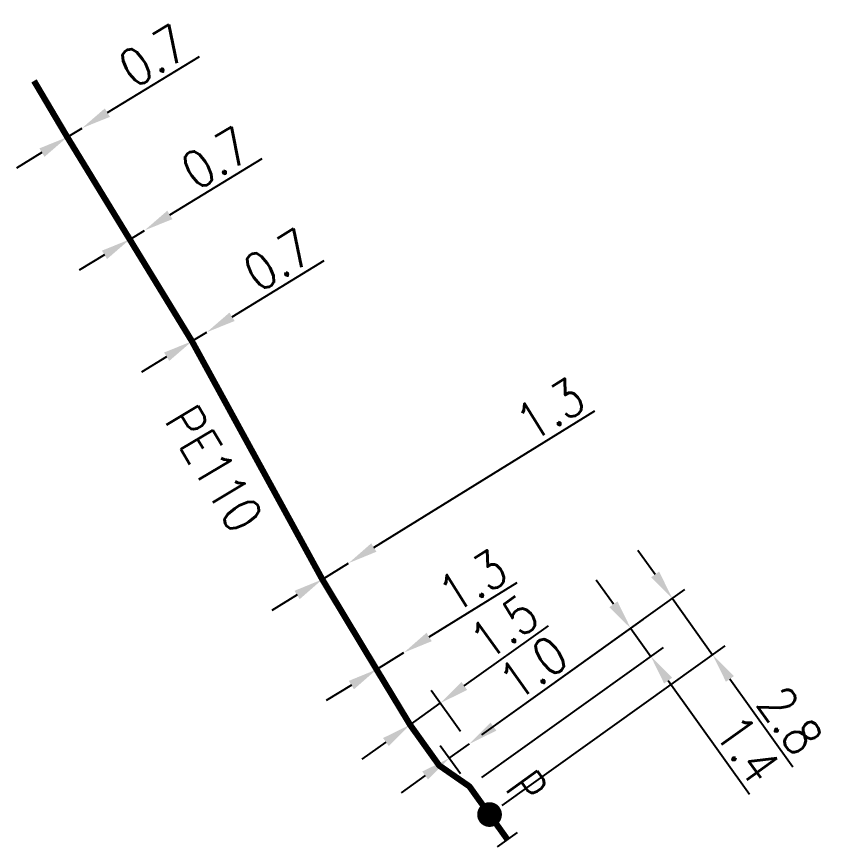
# Model space of a CAD drawing. Header units: millimetres. Extents: x 108995 to 110000, y 119999 to 121000.
# Drawn here: x 108999.3 to 109032.22, y 119999.06 to 120032.76 of the extents above; entities that cross this region are included whole.
import ezdxf
from ezdxf.enums import TextEntityAlignment as Align

# ---------------------------------------------------------------- set-up
doc = ezdxf.new("R2010")
doc.units = ezdxf.units.MM
doc.header["$MEASUREMENT"] = 0
doc.header["$PDMODE"] = 34
doc.linetypes.add('L_25_PE', pattern=[2000, 1000, 1000])
doc.layers.get('0').update_dxf_attribs({"linetype": 'CONTINUOUS'})
doc.layers.get('DEFPOINTS').update_dxf_attribs({"linetype": 'CONTINUOUS'})
for name, color, linetype in [('L_150', 1, 'CONTINUOUS'), ('L_300', 7, 'CONTINUOUS'), ('L_340', 7, 'CONTINUOUS')]:
    doc.layers.add(name, color=color, linetype=linetype)
doc.styles.add('G_ROMANS', font='ROMANS.SHX', dxfattribs={"width": 0.75})
doc.styles.get("Standard").update_dxf_attribs({"font": 'romans.shx', "width": 0.85})
doc.dimstyles.get("Standard").update_dxf_attribs({"dimtxt": 1.5, "dimasz": 1.2, "dimexe": 0.625, "dimexo": 0.625, "dimgap": 0.25, "dimtad": 1, "dimdec": 1, "dimzin": 0, "dimdsep": 46, "dimtxsty": 'Standard', "dimcen": -0.5, "dimadec": 0, "dimazin": 0, "dimtfac": 1, "dimtdec": 1, "dimtmove": 0, "dimatfit": 3, "dimfxl": 1, "dimtolj": 1, "dimtzin": 0, "dimarcsym": 0})

# ---------------------------------------------------------------- blocks, each defined once
blk = doc.blocks.new('*D15')
at = {"layer": 'DEFPOINTS', "color": 0, "linetype": 'Continuous', "transparency": 16777216}
for p in [(109001.944, 120028.249), (109001.944, 120028.249), (109001.346, 120027.884)]:
    blk.add_point(p, dxfattribs=at)
at = {"layer": 'L_150', "color": 0, "linetype": 'Continuous', "lineweight": -2, "transparency": 16777216}
for p, q in [((109002.968, 120028.874), (109006.699, 120031.153)), ((109001.346, 120027.884), (109001.944, 120028.249)), ((109000.322, 120027.259), (108999.298, 120026.633))]:
    blk.add_line(p, q, dxfattribs=at)
at = {"layer": 'L_150', "color": 0, "linetype": 'Continuous', "transparency": 16777216}
for points in [[(109002.864, 120029.045), (109003.072, 120028.704), (109001.944, 120028.249)], [(109000.218, 120027.429), (109000.426, 120027.088), (109001.346, 120027.884)]]:
    blk.add_solid(points, dxfattribs=at)
at = {"layer": 'L_150', "color": 0, "linetype": 'Continuous', "transparency": 16777216, "insert": (109004.824, 120031.18), "char_height": 1.5, "attachment_point": 5, "rotation": 31.4108}
blk.add_mtext('\\A1;0.7', dxfattribs=at)
blk = doc.blocks.new('*D16')
at = {"layer": 'DEFPOINTS', "color": 0, "linetype": 'Continuous', "transparency": 16777216}
for p in [(109004.472, 120024.109), (109004.472, 120024.109), (109003.874, 120023.744)]:
    blk.add_point(p, dxfattribs=at)
at = {"layer": 'L_150', "color": 0, "linetype": 'Continuous', "lineweight": -2, "transparency": 16777216}
for p, q in [((109005.496, 120024.734), (109009.227, 120027.013)), ((109003.874, 120023.744), (109004.472, 120024.109)), ((109002.85, 120023.119), (109001.826, 120022.493))]:
    blk.add_line(p, q, dxfattribs=at)
at = {"layer": 'L_150', "color": 0, "linetype": 'Continuous', "transparency": 16777216}
for points in [[(109005.392, 120024.905), (109005.6, 120024.564), (109004.472, 120024.109)], [(109002.746, 120023.289), (109002.955, 120022.948), (109003.874, 120023.744)]]:
    blk.add_solid(points, dxfattribs=at)
at = {"layer": 'L_150', "color": 0, "linetype": 'Continuous', "transparency": 16777216, "insert": (109007.352, 120027.04), "char_height": 1.5, "attachment_point": 5, "rotation": 31.4108}
blk.add_mtext('\\A1;0.7', dxfattribs=at)
blk = doc.blocks.new('*D17')
at = {"layer": 'DEFPOINTS', "color": 0, "linetype": 'Continuous', "transparency": 16777216}
for p in [(109006.989, 120019.987), (109006.989, 120019.987), (109006.392, 120019.622)]:
    blk.add_point(p, dxfattribs=at)
at = {"layer": 'L_150', "color": 0, "linetype": 'Continuous', "lineweight": -2, "transparency": 16777216}
for p, q in [((109008.013, 120020.612), (109011.744, 120022.891)), ((109006.392, 120019.622), (109006.989, 120019.987)), ((109005.367, 120018.997), (109004.343, 120018.371))]:
    blk.add_line(p, q, dxfattribs=at)
at = {"layer": 'L_150', "color": 0, "linetype": 'Continuous', "transparency": 16777216}
for points in [[(109007.909, 120020.783), (109008.117, 120020.442), (109006.989, 120019.987)], [(109005.263, 120019.167), (109005.472, 120018.826), (109006.392, 120019.622)]]:
    blk.add_solid(points, dxfattribs=at)
at = {"layer": 'L_150', "color": 0, "linetype": 'Continuous', "transparency": 16777216, "insert": (109009.869, 120022.918), "char_height": 1.5, "attachment_point": 5, "rotation": 31.4138}
blk.add_mtext('\\A1;0.7', dxfattribs=at)
blk = doc.blocks.new('*D18')
at = {"layer": 'DEFPOINTS', "color": 0, "linetype": 'Continuous', "transparency": 16777216}
for p in [(109016.435, 120004.973), (109017.614, 120003.326), (109016.394, 120002.453)]:
    blk.add_point(p, dxfattribs=at)
at = {"layer": 'L_150', "color": 0, "linetype": 'Continuous', "lineweight": -2, "transparency": 16777216}
for p, q in [((109017.41, 120005.672), (109020.816, 120008.111)), ((109017.25, 120003.834), (109016.071, 120005.481)), ((109015.215, 120004.1), (109016.435, 120004.973)), ((109016.031, 120002.961), (109014.851, 120004.608)), ((109014.239, 120003.401), (109013.264, 120002.702))]:
    blk.add_line(p, q, dxfattribs=at)
at = {"layer": 'L_150', "color": 0, "linetype": 'Continuous', "transparency": 16777216}
for points in [[(109017.294, 120005.834), (109017.527, 120005.509), (109016.435, 120004.973)], [(109014.123, 120003.564), (109014.356, 120003.238), (109015.215, 120004.1)]]:
    blk.add_solid(points, dxfattribs=at)
at = {"layer": 'L_150', "color": 0, "linetype": 'Continuous', "transparency": 16777216, "insert": (109019.019, 120008.054), "char_height": 1.5, "attachment_point": 5, "rotation": 35.6069}
blk.add_mtext('\\A1;1.5', dxfattribs=at)
blk = doc.blocks.new('*D19')
at = {"layer": 'DEFPOINTS', "color": 0, "linetype": 'Continuous', "transparency": 16777216}
for p in [(109014.967, 120007.022), (109014.967, 120007.022), (109013.861, 120006.338)]:
    blk.add_point(p, dxfattribs=at)
at = {"layer": 'L_150', "color": 0, "linetype": 'Continuous', "lineweight": -2, "transparency": 16777216}
for p, q in [((109015.988, 120007.653), (109019.551, 120009.857)), ((109013.861, 120006.338), (109014.967, 120007.022)), ((109012.841, 120005.707), (109011.82, 120005.076))]:
    blk.add_line(p, q, dxfattribs=at)
at = {"layer": 'L_150', "color": 0, "linetype": 'Continuous', "transparency": 16777216}
for points in [[(109015.882, 120007.823), (109016.093, 120007.483), (109014.967, 120007.022)], [(109012.736, 120005.877), (109012.946, 120005.537), (109013.861, 120006.338)]]:
    blk.add_solid(points, dxfattribs=at)
at = {"layer": 'L_150', "color": 0, "linetype": 'Continuous', "transparency": 16777216, "insert": (109017.753, 120009.921), "char_height": 1.5, "attachment_point": 5, "rotation": 31.7351}
blk.add_mtext('\\A1;1.3', dxfattribs=at)
blk = doc.blocks.new('*D20')
at = {"layer": 'DEFPOINTS', "color": 0, "linetype": 'Continuous', "transparency": 16777216}
for p in [(109012.728, 120010.642), (109012.728, 120010.642), (109011.665, 120009.984)]:
    blk.add_point(p, dxfattribs=at)
at = {"layer": 'L_150', "color": 0, "linetype": 'Continuous', "lineweight": -2, "transparency": 16777216}
for p, q in [((109013.749, 120011.273), (109022.689, 120016.803)), ((109011.665, 120009.984), (109012.728, 120010.642)), ((109010.644, 120009.353), (109009.624, 120008.722))]:
    blk.add_line(p, q, dxfattribs=at)
at = {"layer": 'L_150', "color": 0, "linetype": 'Continuous', "transparency": 16777216}
for points in [[(109013.643, 120011.443), (109013.854, 120011.103), (109012.728, 120010.642)], [(109010.539, 120009.523), (109010.75, 120009.183), (109011.665, 120009.984)]]:
    blk.add_solid(points, dxfattribs=at)
at = {"layer": 'L_150', "color": 0, "linetype": 'Continuous', "transparency": 16777216, "insert": (109020.892, 120016.867), "char_height": 1.5, "attachment_point": 5, "rotation": 31.7381}
blk.add_mtext('\\A1;1.3', dxfattribs=at)
blk = doc.blocks.new('L_300_12')
at = {"color": 0, "linetype": 'Continuous', "const_width": 0.497, "flags": 128}
blk.add_lwpolyline([(-0.252, 0, 1), (0.252, 0, 1)], format="xyb", close=True, dxfattribs=at)
at = {"color": 0, "linetype": 'Continuous', "style": 'G_ROMANS', "width": 0.75}
blk.add_text('P', height=1.5, dxfattribs=at).set_placement((0, 1.85), align=Align.MIDDLE)
at = {"color": 0, "linetype": 'Continuous', "style": 'G_ROMANS', "width": 0.75, "flags": 3}
for tag, p in [('DEF_LEG', (0, -5)), ('DEF_COUP', (0, -7.5)), ('DEF_TYPE', (0, -10))]:
    blk.add_attdef(tag, text='', height=1.2, dxfattribs=at).set_placement(p, align=Align.MIDDLE)
blk = doc.blocks.new('L_340_07')
at = {"color": 0, "linetype": 'Continuous', "flags": 128}
blk.add_lwpolyline([(1.25, -0.5), (1.25, 0.5)], dxfattribs=at)
at = {"color": 0, "linetype": 'Continuous', "const_width": 0.25, "flags": 128}
blk.add_lwpolyline([(0, 0), (1.25, 0)], dxfattribs=at)
at = {"color": 0, "linetype": 'Continuous', "style": 'G_ROMANS', "width": 0.75, "flags": 3}
for tag, p in [('DEF_LEG', (0.723, -3.465)), ('DEF_COUP', (0.723, -5.965)), ('DEF_TYPE', (0.723, -8.465))]:
    blk.add_attdef(tag, text='', height=1.2, dxfattribs=at).set_placement(p, align=Align.MIDDLE)
blk = doc.blocks.new('*D21')
at = {"layer": 'DEFPOINTS', "color": 0, "linetype": 'Continuous', "transparency": 16777216}
for p in [(109017.614, 120003.326), (109016.801, 120002.744), (109017.616, 120001.606)]:
    blk.add_point(p, dxfattribs=at)
at = {"layer": 'L_150', "color": 0, "linetype": 'Continuous', "lineweight": -2, "transparency": 16777216}
for p, q in [((109018.59, 120004.025), (109021.996, 120006.464)), ((109017.252, 120002.114), (109016.437, 120003.252)), ((109016.801, 120002.744), (109017.614, 120003.326)), ((109015.825, 120002.045), (109014.85, 120001.346))]:
    blk.add_line(p, q, dxfattribs=at)
at = {"layer": 'L_150', "color": 0, "linetype": 'Continuous', "transparency": 16777216}
for points in [[(109018.473, 120004.187), (109018.706, 120003.862), (109017.614, 120003.326)], [(109015.709, 120002.208), (109015.942, 120001.883), (109016.801, 120002.744)]]:
    blk.add_solid(points, dxfattribs=at)
at = {"layer": 'L_150', "color": 0, "linetype": 'Continuous', "transparency": 16777216, "insert": (109020.198, 120006.407), "char_height": 1.5, "attachment_point": 5, "rotation": 35.6069}
blk.add_mtext('\\A1;1.0', dxfattribs=at)
blk = doc.blocks.new('*D22')
at = {"layer": 'DEFPOINTS', "color": 0, "linetype": 'Continuous', "transparency": 16777216}
for p in [(109024.959, 120006.864), (109017.614, 120003.326), (109017.616, 120001.606)]:
    blk.add_point(p, dxfattribs=at)
at = {"layer": 'L_150', "color": 0, "linetype": 'Continuous', "lineweight": -2, "transparency": 16777216}
for p, q in [((109023.445, 120008.977), (109022.746, 120009.953)), ((109018.122, 120003.69), (109024.652, 120008.366)), ((109024.143, 120008.002), (109024.959, 120006.864)), ((109018.124, 120001.969), (109025.467, 120007.227)), ((109025.657, 120005.888), (109028.948, 120001.292))]:
    blk.add_line(p, q, dxfattribs=at)
at = {"layer": 'L_150', "color": 0, "linetype": 'Continuous', "transparency": 16777216}
for points in [[(109023.607, 120009.094), (109023.282, 120008.861), (109024.143, 120008.002)], [(109025.82, 120006.004), (109025.495, 120005.772), (109024.959, 120006.864)]]:
    blk.add_solid(points, dxfattribs=at)
at = {"layer": 'L_150', "color": 0, "linetype": 'Continuous', "transparency": 16777216, "insert": (109028.873, 120003.114), "char_height": 1.5, "attachment_point": 5, "rotation": 305.6069}
blk.add_mtext('\\A1;1.4', dxfattribs=at)
blk = doc.blocks.new('*D23')
at = {"layer": 'DEFPOINTS', "color": 0, "linetype": 'Continuous', "transparency": 16777216}
for p in [(109027.459, 120006.933), (109017.614, 120003.326), (109018.431, 120000.467)]:
    blk.add_point(p, dxfattribs=at)
at = {"layer": 'L_300', "color": 0, "linetype": 'Continuous', "lineweight": -2, "transparency": 16777216}
for p, q in [((109025.131, 120010.185), (109024.432, 120011.16)), ((109018.122, 120003.69), (109026.337, 120009.573)), ((109025.829, 120009.209), (109027.459, 120006.933)), ((109018.939, 120000.831), (109027.968, 120007.296)), ((109028.158, 120005.957), (109030.703, 120002.403))]:
    blk.add_line(p, q, dxfattribs=at)
at = {"layer": 'L_300', "color": 0, "linetype": 'Continuous', "transparency": 16777216}
for points in [[(109025.293, 120010.301), (109024.968, 120010.068), (109025.829, 120009.209)], [(109028.321, 120006.073), (109027.996, 120005.84), (109027.459, 120006.933)]]:
    blk.add_solid(points, dxfattribs=at)
at = {"layer": 'L_300', "color": 0, "linetype": 'Continuous', "transparency": 16777216, "insert": (109030.593, 120004.274), "char_height": 1.5, "attachment_point": 5, "rotation": 305.6069}
blk.add_mtext('\\A1;2.8', dxfattribs=at)

msp = doc.modelspace()

# ---------------------------------------------------------------- linework, layer by layer
at = {"layer": 'L_150', "linetype": 'L_25_PE'}
msp.add_lwpolyline([(109000, 120030.16, 0.25, 0.25, 0), (109001.346, 120027.884, 0.25, 0.25, 0), (109003.874, 120023.744, 0.25, 0.25, 0), (109006.392, 120019.622, 0.25, 0.25, 0), (109011.665, 120009.984, 0.25, 0.25, 0), (109013.861, 120006.338, 0.25, 0.25, 0), (109015.215, 120004.1, 0.25, 0.25, 0), (109016.394, 120002.453, 0.25, 0.25, 0), (109017.616, 120001.606, 0.25, 0.25, 0), (109018.431, 120000.467, 0, 0, 0)], format="xyseb", dxfattribs=at)

# ---------------------------------------------------------------- block references
at = {"layer": 'L_300', "rotation": 305.6094677970282}
msp.add_blockref('L_300_12', (109018.431, 120000.467), dxfattribs=at)
at = {"layer": 'L_340', "rotation": 305.6094677965207}
msp.add_blockref('L_340_07', (109018.431, 120000.467), dxfattribs=at)

# ---------------------------------------------------------------- texts
at = {"layer": 'L_150', "linetype": 'Continuous', "width": 0.85}
msp.add_text('PE110', height=1.5, rotation=300.8575, dxfattribs=at).set_placement((109005.886, 120016.808), align=Align.MIDDLE_LEFT)

# ---------------------------------------------------------------- dimensions: what is measured, and where the dimension line sits
at = {"layer": 'L_150', "linetype": 'Continuous'}
for base, p1, p2, angle, picture, middle in [((109001.944, 120028.249), (109001.346, 120027.884), (109001.944, 120028.249), 31.4108, '*D15', (109005.345, 120030.326)), ((109004.472, 120024.109), (109003.874, 120023.744), (109004.472, 120024.109), 31.4108, '*D16', (109007.874, 120026.186)), ((109006.989, 120019.987), (109006.392, 120019.622), (109006.989, 120019.987), 31.4138, '*D17', (109010.391, 120022.064)), ((109012.728, 120010.642), (109011.6649, 120009.9845), (109012.728, 120010.642), 31.7381, '*D20', (109021.4176, 120016.0168)), ((109014.967, 120007.022), (109013.861, 120006.338), (109014.967, 120007.022), 31.7351, '*D19', (109018.279, 120009.071)), ((109016.435, 120004.973), (109016.394, 120002.453), (109017.614, 120003.326), 35.6069, '*D18', (109019.601, 120007.241))]:
    dim = msp.add_linear_dim(base=base, p1=p1, p2=p2, angle=angle, dimstyle='Standard', override={"dimse2": 0}, dxfattribs=at)
    dim.commit()
    dim.dimension.update_dxf_attribs({"geometry": picture, "text_midpoint": middle, "dimtype": 161})
for base, angle, picture, middle in [((109024.959, 120006.864), 305.6069, '*D22', (109028.06, 120002.532)), ((109016.801, 120002.744), 215.6069, '*D21', (109020.78, 120005.594))]:
    dim = msp.add_linear_dim(base=base, p1=(109017.614, 120003.326), p2=(109017.616, 120001.606), angle=angle, dimstyle='Standard', dxfattribs=at)
    dim.commit()
    dim.dimension.update_dxf_attribs({"geometry": picture, "text_midpoint": middle, "dimtype": 160})
at = {"layer": 'L_300', "linetype": 'Continuous'}
dim = msp.add_linear_dim(base=(109027.459, 120006.933), p1=(109017.614, 120003.326), p2=(109018.431, 120000.467), angle=305.6069, dimstyle='Standard', dxfattribs=at)
dim.commit()
dim.dimension.update_dxf_attribs({"geometry": '*D23', "text_midpoint": (109029.78, 120003.692), "dimtype": 160})

doc.saveas('drawing.dxf')
